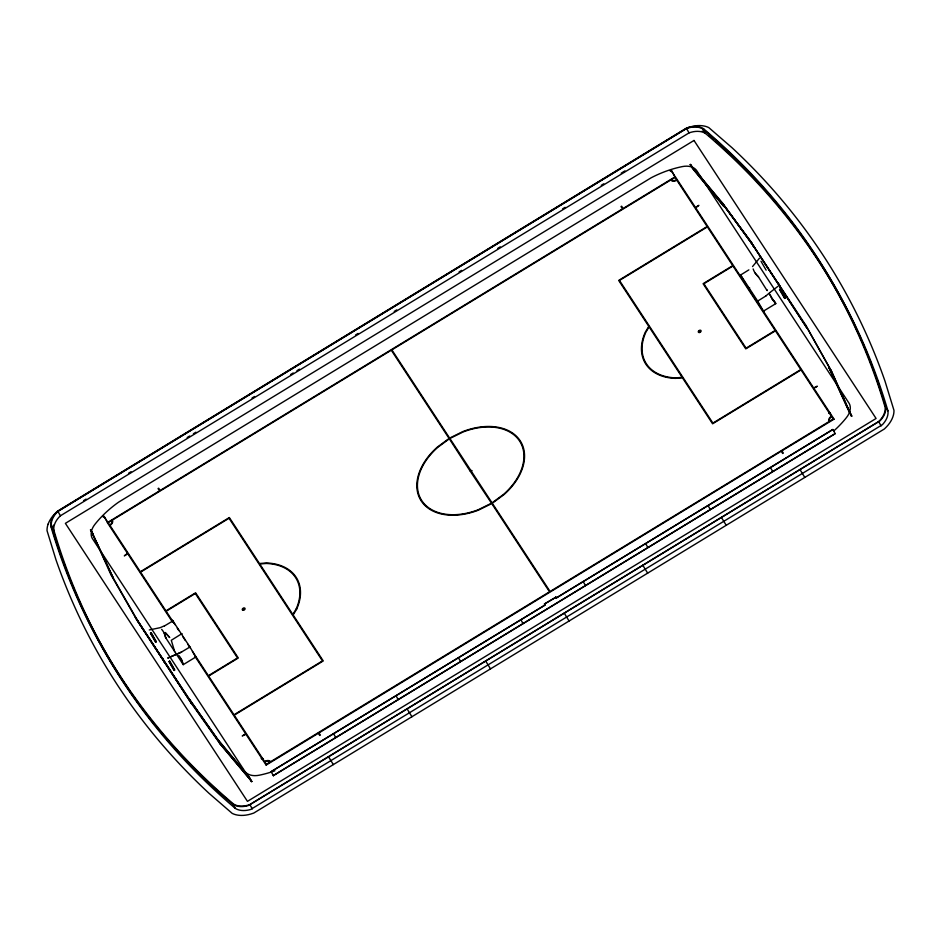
<?xml version="1.0" encoding="UTF-8"?>
<svg xmlns="http://www.w3.org/2000/svg" width="941" height="941" viewBox="0 0 941 941"><rect width="100%" height="100%" fill="white"/><g stroke="black" fill="none" stroke-linecap="round" stroke-linejoin="round"><path stroke-width="1.41" d="M169.145 661.429L174.461 670.427L169.533 661.147M752.529 266.574L759.54 258.105M769.738 292.651L765.962 295.909M150.584 633.081L156.088 642.009L151.007 632.858M779.677 289.381L785.194 298.309L780.113 289.158M769.656 292.722L777.948 286.311M772.302 299.262L775.408 302.755A31.053 22.984 -33.2 0 1 770.279 295.086M767.091 290.616L758.305 276.642A31.053 22.984 -33.2 0 1 753.153 268.926M149.266 629.952L160.099 627.694L164.44 625.824M165.169 632.552L169.686 637.551L165.263 632.552M181.342 659.323L183.236 664.664L195.728 657.053L189.953 646.985L181.589 651.972L167.698 658.112L181.601 652.101M166.169 637.998L165.687 637.669A31.053 22.984 -33.2 0 0 161.652 629.341M182.777 663.899L182.919 663.84A31.053 22.984 -33.2 0 0 178.79 655.489M104.075 516.362L107.721 522.584L104.051 516.409L102.745 516.527L104.522 517.232M671.945 171.627L670.168 170.909L671.498 170.756M671.533 170.862L675.144 176.979L671.58 170.768M56.401 512.292A20.902 14.044 -29.8 0 0 51.543 519.903L51.143 521.208A20.902 14.044 -29.8 0 0 50.814 526.207A1252.048 841.031 -29.8 0 0 233.015 804.414A20.902 14.044 -29.8 0 0 237.838 806.272L239.226 806.484A20.855 14.009 -29.8 0 0 248.412 805.52L880.082 420.78A20.902 14.044 -29.8 0 0 884.928 413.193L885.328 411.887A20.902 14.044 -29.8 0 0 885.657 406.888A1252.048 841.031 -29.8 0 0 703.456 128.694A20.855 14.009 -29.8 0 0 698.645 126.823L697.246 126.612A20.855 14.009 -29.8 0 0 688.059 127.576M62.165 558.366A1252.048 841.031 -29.8 0 0 235.274 808.354A20.902 14.044 -29.8 0 0 240.096 810.225L241.484 810.436A20.855 14.009 -29.8 0 0 250.671 809.472L882.352 424.732A20.902 14.044 -29.8 0 0 887.198 417.145L887.598 415.84A20.902 14.044 -29.8 0 0 887.916 410.841A1252.048 841.031 -29.8 0 0 781.453 209.361M748.86 269.867L740.591 275.019L745.59 283.735M765.939 295.933L757.67 301.085L740.567 274.972M251.8 781.548L219.9 743.637L217.912 739.532L249.553 777.619L251.8 781.548L219.9 743.637L191.446 703.445L137.562 621.189L110.897 574.61L90.689 529.712L113.426 578.397L90.689 529.712M219.888 743.625L217.912 739.532L189.459 699.339L135.316 617.249L189.188 699.504L217.642 739.697L249.553 777.619M690.247 164.546L722.053 202.527L753.623 246.119L721.794 202.703L690.247 164.546L692.505 168.474L724.041 206.644L692.764 168.298L690.506 164.369M851.57 416.228L831.468 371.26L828.939 367.484L851.57 416.228L831.479 371.272L805.249 324.445L751.106 242.355L807.237 328.538L751.106 242.355L722.053 202.527M757.823 301.085L757.623 301.202M181.425 633.952L171.286 640.28L174.673 651.584M189.929 647.043L172.826 620.825M721.794 202.715L751.377 242.19L753.365 246.295M111.179 574.469L137.833 621.025L191.446 703.445L189.459 699.339L220.159 743.461M56.601 512.045L687.248 127.929M57.93 511.422L686.554 128.529A20.22 13.586 -29.8 0 1 696.987 127.094L698.34 127.306A20.22 13.586 -29.8 0 1 702.998 129.105A1251.307 840.525 -29.8 0 1 885.069 407.112A20.22 13.586 -29.8 0 1 884.752 411.946L884.364 413.205A20.22 13.586 -29.8 0 1 878.541 421.686L249.93 804.567A20.22 13.586 -29.8 0 1 239.484 806.002L238.144 805.802A20.22 13.586 -29.8 0 1 233.486 803.99A1251.307 840.525 -29.8 0 1 51.402 525.984A20.22 13.586 -29.8 0 1 51.72 521.149L52.108 519.891A20.22 13.586 -29.8 0 1 57.93 511.422L60.424 515.774A20.22 13.586 -29.8 0 0 54.602 524.255L54.213 525.513A20.22 13.586 -29.8 0 0 53.896 530.336A1251.307 840.525 -29.8 0 0 123.894 682.166M83.596 500.612L86.09 499.095M128.552 473.241L131.046 471.712M187.188 437.518L189.682 436.001M193.423 433.719L195.916 432.201M252.035 398.019L254.529 396.502M290.71 374.471L293.204 372.954M296.944 370.672L299.438 369.154M355.557 334.961L358.05 333.443M394.232 311.412L396.726 309.895M459.079 271.914L461.572 270.385M497.754 248.353L500.247 246.836M562.6 208.855L565.094 207.338M601.275 185.306L603.769 183.789M621.236 173.144L624.989 170.862M60.424 515.774L689.047 132.893A20.22 13.586 -29.8 0 1 699.481 131.458L700.833 131.658A20.22 13.586 -29.8 0 1 705.491 133.457A1251.307 840.525 -29.8 0 1 867.002 353.193M775.208 330.444L746.084 348.182L703.868 283.735L732.992 265.997L800.815 369.554L712.89 423.109L619.46 280.442L707.385 226.887L732.757 265.633L703.092 283.7L745.766 348.876L775.443 330.809M245.695 733.839L242.237 735.944L245.966 734.251M266.15 765.08L781.218 451.21L782.712 453.491L783.335 453.115L781.842 450.833L833.973 419.215M266.185 765.139L195.293 656.889M544.427 604.004L555.943 597.229L544.427 604.004L545.039 605.051L271.102 771.667L545.039 605.051M832.856 429.496L556.331 597.935L832.856 429.496L835.22 433.613L273.349 775.596L835.22 433.613M805.249 324.457L831.479 371.272M164.522 625.906L172.885 620.919L175.026 624.671M92.936 533.641L90.407 529.854M849.323 412.299L828.939 367.484L831.197 371.413M775.655 303.696L769.432 294.18M746.413 284.641L745.99 285.299L746.319 284.5M775.372 302.849L775.913 303.543L763.433 311.142L757.717 301.179M758.564 277.054L755.223 273.184M165.651 637.739L164.275 633.258M766.868 289.722L767.35 290.463M834.114 419.227L813.883 388.327L817.353 386.222L813.624 387.915L695.681 207.843L698.881 205.338L695.423 207.443L675.297 176.708L623.118 208.49L621.625 206.208L621.013 206.585L622.507 208.867L160.158 490.473L158.664 488.203L158.053 488.579L159.547 490.861L107.368 522.631L127.494 553.355L124.306 555.872L127.764 553.767L172.626 622.272M799.968 469.547L804.802 477.428M770.55 467.701L772.69 471.453M721.382 517.409L726.229 525.29M708.138 505.717L710.279 509.469M645.714 543.733L647.855 547.486M642.809 565.259L647.655 573.151M583.302 581.75L585.443 585.514M564.235 613.12L569.07 621.013M520.879 619.766L523.02 623.53M485.662 660.982L490.496 668.875M458.467 657.794L460.608 661.547M407.077 708.844L411.923 716.736M396.043 695.811L398.184 699.563M333.632 733.827L335.772 737.579M318.881 732.816L320.375 735.097L319.752 735.474L318.258 733.192M328.503 756.705L333.337 764.598M174.085 623.318L166.169 611.238L195.305 593.5L237.508 657.959L208.384 675.697L192.505 651.443M177.249 628.153L178.825 630.564M182.977 636.892L185.353 640.527M187.741 644.173L190.117 647.808M183.236 664.664L166.028 638.245M885.657 406.888L887.916 410.841M878.87 421.98L881.129 425.932M703.456 128.694L704.586 130.67M702.998 129.105L705.491 133.457M780.289 289.063L785.417 298.026M779.501 289.475L784.629 298.438M849.605 412.158L851.852 416.087M686.554 128.529L689.047 132.893M760.987 261.21L766.127 270.173M555.825 597.053L556.449 598.111M271.102 771.667L273.466 775.772M249.294 777.795L251.541 781.724M169.698 661.029L174.826 669.992M168.98 661.535L174.109 670.498M250.071 804.978L252.329 808.931M151.183 632.764L156.324 641.727M150.407 633.175L155.536 642.138M233.015 804.402L235.285 808.354M51.402 525.984L53.896 530.336M50.814 526.207L51.955 528.183M709.008 135.445A1252.048 841.031 -29.8 0 1 713.36 139.209M715.513 141.115A1252.048 841.031 -29.8 0 1 720.865 145.89M722.982 147.819A1252.048 841.031 -29.8 0 1 730.31 154.618M754.435 178.708A1252.048 841.031 -29.8 0 1 761.163 185.953M764.01 189.094A1252.048 841.031 -29.8 0 1 769.632 195.41M771.479 197.539A1252.048 841.031 -29.8 0 1 775.149 201.809M776.96 203.95A1252.048 841.031 -29.8 0 1 779.666 207.185M869.637 359.674A1251.307 840.525 -29.8 0 1 872.201 366.19M877.094 379.329A1251.307 840.525 -29.8 0 1 878.494 383.305M702.221 131.093A20.902 14.044 -29.8 0 1 703.468 131.505M704.633 132.022A20.902 14.044 -29.8 0 1 705.715 132.646M52.967 528.948A20.902 14.044 -29.8 0 1 52.99 527.713M53.131 526.454A20.902 14.044 -29.8 0 1 53.402 525.16M170.274 743.508A1251.307 840.525 -29.8 0 1 166.616 739.238M163.887 736.015A1251.307 840.525 -29.8 0 1 162.099 733.862M153.277 722.959A1251.307 840.525 -29.8 0 1 148.972 717.442M143.902 710.749A1251.307 840.525 -29.8 0 1 140.574 706.256M138.892 703.927A1251.307 840.525 -29.8 0 1 131.269 693.129M129.599 690.706A1251.307 840.525 -29.8 0 1 124.706 683.389M59.871 551.708A1252.048 841.031 -29.8 0 1 53.084 530.159M833.655 431.072A84.831 56.989 -29.8 0 0 846.524 417.498A19.055 12.798 -29.8 0 0 849.253 403.536L696.458 170.239A19.055 12.798 -29.8 0 0 682.213 166.616A84.831 56.989 -29.8 0 0 651.254 177.731L118.648 502.129A84.831 56.989 -29.8 0 0 94.947 524.313A19.055 12.798 -29.8 0 0 92.218 538.276L245.013 771.573A19.055 12.798 -29.8 0 0 259.257 775.208A84.831 56.989 -29.8 0 0 274.901 770.797M748.718 288.04L749.542 287.864L748.718 288.04M195.316 657.077L196.14 656.865L195.316 657.077M183.295 664.158L183.295 664.158M181.048 633.881L181.848 633.834L181.048 633.881M740.108 274.537L741.014 275.407L740.108 274.537M763.045 311.106L763.857 311.012L763.045 311.106M242.954 609.098C243.801 611.274 245.225 606.98 242.954 609.098M698.975 331.338C699.822 333.514 701.245 329.221 698.975 331.338M48.144 524.066L47.615 525.772A27.218 18.291 -29.8 0 0 47.05 530.712L55.954 559.719A1258.305 845.23 -29.8 0 0 208.843 793.157L232.18 813.377A27.218 18.291 -29.8 0 0 237.05 815L238.861 815.282A27.218 18.291 -29.8 0 0 250.859 814.024L253.752 813.071L884.399 428.955L886.528 426.838A27.218 18.291 -29.8 0 0 892.856 416.934L893.385 415.228A27.218 18.291 -29.8 0 0 893.95 410.288L885.046 381.281A1258.305 845.23 -29.8 0 0 732.157 147.843L708.82 127.623A27.218 18.291 -29.8 0 0 703.95 126L702.139 125.718A27.218 18.291 -29.8 0 0 690.141 126.976L686.412 128.117L57.613 511.116L54.472 514.162A27.218 18.291 -29.8 0 0 48.144 524.066M469.818 470.582L491.508 503.212L478.416 509.681A57.283 38.475 -29.8 0 1 421.791 500.636A57.283 38.475 -29.8 0 1 437.647 447.434L449.327 438.812L469.818 470.582M470.277 470.712L471.206 470.747L470.277 470.712M471.77 470.641L471.359 471.288L492.049 502.87L503.729 494.26A57.283 38.475 -29.8 0 0 519.597 441.058A57.283 38.475 -29.8 0 0 462.96 432.013L449.88 438.482L470.571 470.065L471.77 470.641M172.462 620.378L173.262 621.378L172.462 620.378M296.133 609.039L292.851 614.508L259.763 563.977L266.291 563.471A57.283 38.475 -29.8 0 1 296.133 609.039M296.697 609.062L293.145 614.967L323.257 660.935L234.238 715.16L264.562 761.481A5.152 3.458 -29.8 0 1 270.643 761.692L549.532 591.818L491.743 503.576L478.51 510.116A57.93 38.922 -29.8 0 1 421.239 500.965A57.93 38.922 -29.8 0 1 437.271 447.163L449.092 438.447L391.291 350.205L112.402 520.067A5.152 3.458 -29.8 0 1 109.991 525.454L140.327 571.775L229.345 517.55L259.457 563.518L266.515 562.977A57.93 38.922 -29.8 0 1 296.697 609.062M648.784 326.386L645.244 332.291A57.93 38.922 -29.8 0 0 675.426 378.376L682.472 377.835L712.584 423.803L801.062 369.907L831.385 416.228A5.152 3.458 -29.8 0 0 828.974 421.615L550.085 591.489L492.296 503.235L504.105 494.519A57.93 38.922 -29.8 0 0 520.15 440.717A57.93 38.922 -29.8 0 0 462.878 431.566L449.633 438.118L391.844 349.864L670.733 180.002A5.152 3.458 -29.8 0 0 676.814 180.213L707.15 226.522L618.672 280.418L648.784 326.386M649.078 326.845L645.797 332.314A57.283 38.475 -29.8 0 0 675.65 377.882L682.178 377.376L649.078 326.845M262.668 758.387L263.021 759.246L261.245 758.528L262.551 758.411M829.986 412.758L828.656 412.923L830.433 413.628L829.986 412.758M693.999 140.456L65.388 523.349L247.459 801.356L876.083 418.474L693.999 140.456M111.838 520.42L108.156 522.655L109.744 525.09A4.482 3.011 -29.8 0 0 111.838 520.42M674.979 177.414L671.298 179.649A4.482 3.011 -29.8 0 0 676.567 179.837L674.979 177.414M229.039 518.244L140.562 572.14L165.934 610.885L195.61 592.806L238.296 657.982L208.62 676.061L233.991 714.795L322.469 660.911L229.039 518.244M162.522 658.218L164.499 662.311L162.522 658.218M778.313 283.323L780.301 287.417L778.313 283.323M270.079 762.034L266.397 764.28L264.809 761.857A4.482 3.011 -29.8 0 1 270.079 762.034M833.22 419.027L829.539 421.274A4.482 3.011 -29.8 0 1 831.632 416.604L833.22 419.027M699.163 332.526A1.529 1.023 -29.8 0 0 701.092 330.82A1.529 1.023 -29.8 0 0 698.81 330.738A1.529 1.023 -29.8 0 0 699.163 332.526M243.143 610.286A1.529 1.023 -29.8 0 0 245.072 608.58A1.529 1.023 -29.8 0 0 242.79 608.498A1.529 1.023 -29.8 0 0 243.143 610.286"/></g></svg>
